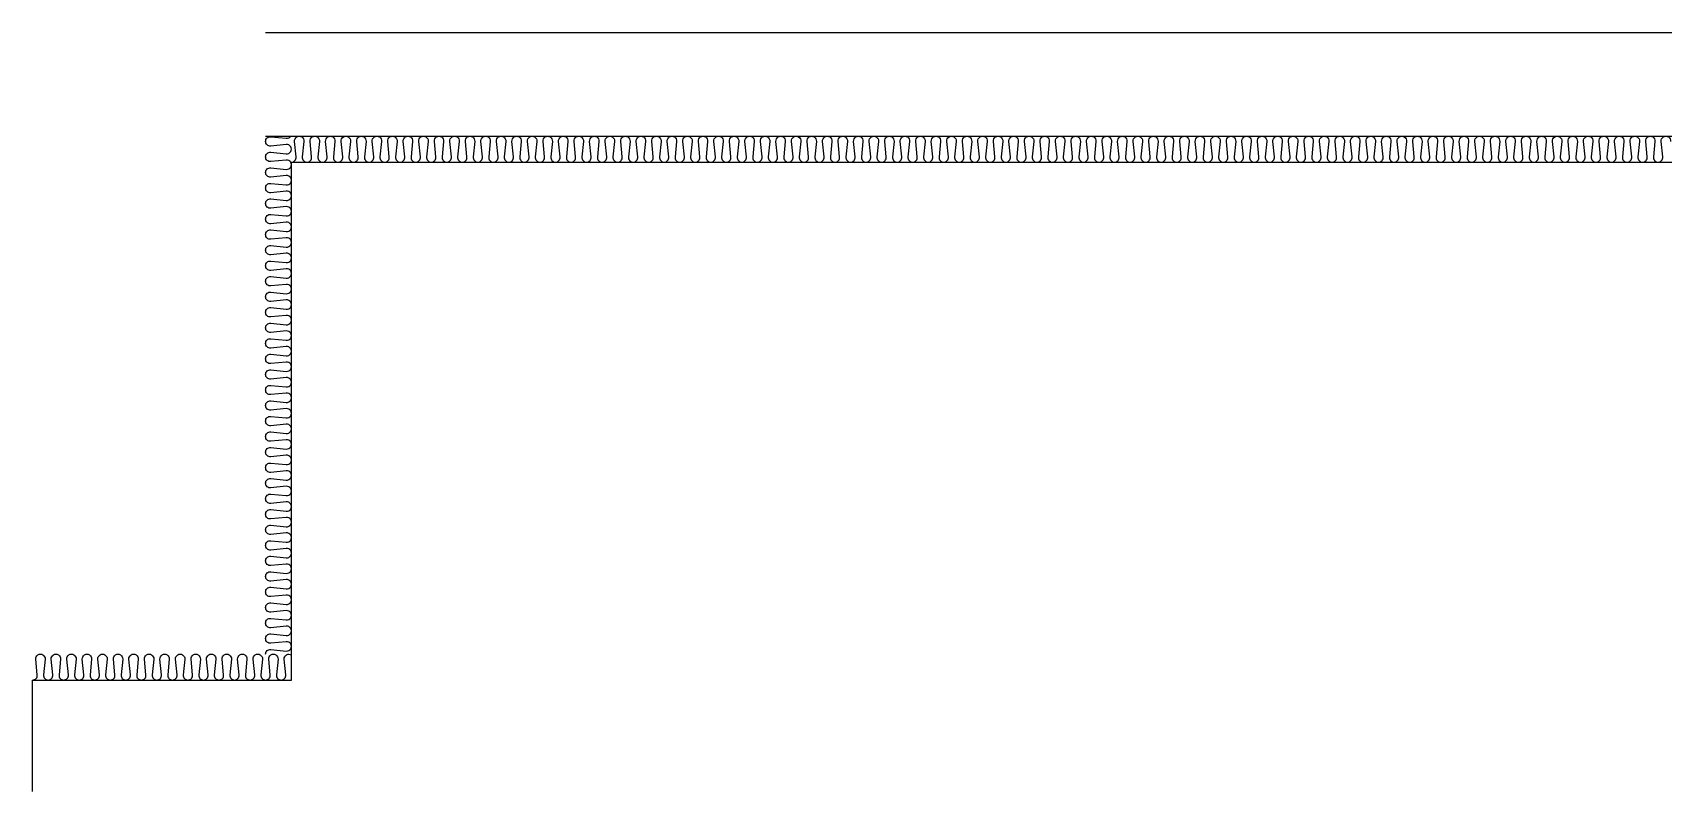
# Model space of a CAD drawing. Header units: millimetres. Extents: x -95754 to 177808, y 34455 to 150605.
# Drawn here: x 134904 to 138054, y 143240 to 144705 of the extents above; entities that cross this region are included whole.
import ezdxf

# ---------------------------------------------------------------- set-up
doc = ezdxf.new("R2010")
doc.units = ezdxf.units.MM
doc.header["$LTSCALE"] = 300
doc.layers.add('A-WALL-D', color=7, linetype='Continuous')
doc.layers.add('ISL', color=251, linetype='Continuous')

msp = doc.modelspace()

# ---------------------------------------------------------------- linework, layer by layer
at = {"layer": 'A-WALL-D'}
for p, q in [((135353.6, 144705), (144953.6, 144705)), ((135353.6, 144505), (144953.6, 144505))]:
    msp.add_line(p, q, dxfattribs=at)
at = {"layer": 'ISL', "elevation": 0}
for points in [[(135353.6, 143505, -0.44469), (135363.6, 143514), (135393.6, 143511, 1.108889), (135393.6, 143529), (135363.6, 143526, -0.44469), (135353.6, 143535, -0.44469), (135363.6, 143544), (135393.6, 143541, 1.108889), (135393.6, 143559), (135363.6, 143556, -0.44469), (135353.6, 143565, -0.44469), (135363.6, 143574), (135393.6, 143571, 1.108889), (135393.6, 143589), (135363.6, 143586, -0.44469), (135353.6, 143595, -0.44469), (135363.6, 143604), (135393.6, 143601, 1.108889), (135393.6, 143619), (135363.6, 143616, -0.44469), (135353.6, 143625, -0.44469), (135363.6, 143634), (135393.6, 143631, 1.108889), (135393.6, 143649), (135363.6, 143646, -0.44469), (135353.6, 143655, -0.44469), (135363.6, 143664), (135393.6, 143661, 1.108889), (135393.6, 143679), (135363.6, 143676, -0.44469), (135353.6, 143685, -0.44469), (135363.6, 143694), (135393.6, 143691, 1.108889), (135393.6, 143709), (135363.6, 143706, -0.44469), (135353.6, 143715, -0.44469), (135363.6, 143724), (135393.6, 143721, 1.108889), (135393.6, 143739), (135363.6, 143736, -0.44469), (135353.6, 143745, -0.44469), (135363.6, 143754), (135393.6, 143751, 1.108889), (135393.6, 143769), (135363.6, 143766, -0.44469), (135353.6, 143775, -0.44469), (135363.6, 143784), (135393.6, 143781, 1.108889), (135393.6, 143799), (135363.6, 143796, -0.44469), (135353.6, 143805, -0.44469), (135363.6, 143814), (135393.6, 143811, 1.108889), (135393.6, 143829), (135363.6, 143826, -0.44469), (135353.6, 143835, -0.44469), (135363.6, 143844), (135393.6, 143841, 1.108889), (135393.6, 143859), (135363.6, 143856, -0.44469), (135353.6, 143865, -0.44469), (135363.6, 143874), (135393.6, 143871, 1.108889), (135393.6, 143889), (135363.6, 143886, -0.44469), (135353.6, 143895, -0.44469), (135363.6, 143904), (135393.6, 143901, 1.108889), (135393.6, 143919), (135363.6, 143916, -0.44469), (135353.6, 143925, -0.44469), (135363.6, 143934), (135393.6, 143931, 1.108889), (135393.6, 143949), (135363.6, 143946, -0.44469), (135353.6, 143955, -0.44469), (135363.6, 143964), (135393.6, 143961, 1.108889), (135393.6, 143979), (135363.6, 143976, -0.44469), (135353.6, 143985, -0.44469), (135363.6, 143994), (135393.6, 143991, 1.108889), (135393.6, 144009), (135363.6, 144006, -0.44469), (135353.6, 144015, -0.44469), (135363.6, 144024), (135393.6, 144021, 1.108889), (135393.6, 144039), (135363.6, 144036, -0.44469), (135353.6, 144045, -0.44469), (135363.6, 144054), (135393.6, 144051, 1.108889), (135393.6, 144069), (135363.6, 144066, -0.44469), (135353.6, 144075, -0.44469), (135363.6, 144084), (135393.6, 144081, 1.108889), (135393.6, 144099), (135363.6, 144096, -0.44469), (135353.6, 144105, -0.44469), (135363.6, 144114), (135393.6, 144111, 1.108889), (135393.6, 144129), (135363.6, 144126, -0.44469), (135353.6, 144135, -0.44469), (135363.6, 144144), (135393.6, 144141, 1.108889), (135393.6, 144159), (135363.6, 144156, -0.44469), (135353.6, 144165, -0.44469), (135363.6, 144174), (135393.6, 144171, 1.108889), (135393.6, 144189), (135363.6, 144186, -0.44469), (135353.6, 144195, -0.44469), (135363.6, 144204), (135393.6, 144201, 1.108889), (135393.6, 144219), (135363.6, 144216, -0.44469), (135353.6, 144225, -0.44469), (135363.6, 144234), (135393.6, 144231, 1.108889), (135393.6, 144249), (135363.6, 144246, -0.44469), (135353.6, 144255, -0.44469), (135363.6, 144264), (135393.6, 144261, 1.108889), (135393.6, 144279), (135363.6, 144276, -0.44469), (135353.6, 144285, -0.44469), (135363.6, 144294), (135393.6, 144291, 1.108889), (135393.6, 144309), (135363.6, 144306, -0.44469), (135353.6, 144315, -0.44469), (135363.6, 144324), (135393.6, 144321, 1.108889), (135393.6, 144339), (135363.6, 144336, -0.44469), (135353.6, 144345, -0.44469), (135363.6, 144354), (135393.6, 144351, 1.108889), (135393.6, 144369), (135363.6, 144366, -0.44469), (135353.6, 144375, -0.44469), (135363.6, 144384), (135393.6, 144381, 1.108889), (135393.6, 144399), (135363.6, 144396, -0.44469), (135353.6, 144405, -0.44469), (135363.6, 144414), (135393.6, 144411, 1.108889), (135393.6, 144429), (135363.6, 144426, -0.44469), (135353.6, 144435, -0.44469), (135363.6, 144444), (135393.6, 144441, 1.108889), (135393.6, 144459), (135363.6, 144456, -0.44469), (135353.6, 144465, -0.44469), (135363.6, 144474), (135393.6, 144471, 1.108889), (135393.6, 144489), (135363.6, 144486, -0.44469), (135353.6, 144495, -0.44469), (135363.6, 144504), (135393.6, 144501, 0.278733), (135402.1, 144505, 0.278733)], [(135403.6, 144455, 0.44469), (135412.6, 144465), (135409.6, 144495, -1.108889), (135427.6, 144495), (135424.6, 144465, 0.44469), (135433.6, 144455, 0.44469), (135442.6, 144465), (135439.6, 144495, -1.108889), (135457.6, 144495), (135454.6, 144465, 0.44469), (135463.6, 144455, 0.44469), (135472.6, 144465), (135469.6, 144495, -1.108889), (135487.6, 144495), (135484.6, 144465, 0.44469), (135493.6, 144455, 0.44469), (135502.6, 144465), (135499.6, 144495, -1.108889), (135517.6, 144495), (135514.6, 144465, 0.44469), (135523.6, 144455, 0.44469), (135532.6, 144465), (135529.6, 144495, -1.108889), (135547.6, 144495), (135544.6, 144465, 0.44469), (135553.6, 144455, 0.44469), (135562.6, 144465), (135559.6, 144495, -1.108889), (135577.6, 144495), (135574.6, 144465, 0.44469), (135583.6, 144455, 0.44469), (135592.6, 144465), (135589.6, 144495, -1.108889), (135607.6, 144495), (135604.6, 144465, 0.44469), (135613.6, 144455, 0.44469), (135622.6, 144465), (135619.6, 144495, -1.108889), (135637.6, 144495), (135634.6, 144465, 0.44469), (135643.6, 144455, 0.44469), (135652.6, 144465), (135649.6, 144495, -1.108889), (135667.6, 144495), (135664.6, 144465, 0.44469), (135673.6, 144455, 0.44469), (135682.6, 144465), (135679.6, 144495, -1.108889), (135697.6, 144495), (135694.6, 144465, 0.44469), (135703.6, 144455, 0.44469), (135712.6, 144465), (135709.6, 144495, -1.108889), (135727.6, 144495), (135724.6, 144465, 0.44469), (135733.6, 144455, 0.44469), (135742.6, 144465), (135739.6, 144495, -1.108889), (135757.6, 144495), (135754.6, 144465, 0.44469), (135763.6, 144455, 0.44469), (135772.6, 144465), (135769.6, 144495, -1.108889), (135787.6, 144495), (135784.6, 144465, 0.44469), (135793.6, 144455, 0.44469), (135802.6, 144465), (135799.6, 144495, -1.108889), (135817.6, 144495), (135814.6, 144465, 0.44469), (135823.6, 144455, 0.44469), (135832.6, 144465), (135829.6, 144495, -1.108889), (135847.6, 144495), (135844.6, 144465, 0.44469), (135853.6, 144455, 0.44469), (135862.6, 144465), (135859.6, 144495, -1.108889), (135877.6, 144495), (135874.6, 144465, 0.44469), (135883.6, 144455, 0.44469), (135892.6, 144465), (135889.6, 144495, -1.108889), (135907.6, 144495), (135904.6, 144465, 0.44469), (135913.6, 144455, 0.44469), (135922.6, 144465), (135919.6, 144495, -1.108889), (135937.6, 144495), (135934.6, 144465, 0.44469), (135943.6, 144455, 0.44469), (135952.6, 144465), (135949.6, 144495, -1.108889), (135967.6, 144495), (135964.6, 144465, 0.44469), (135973.6, 144455, 0.44469), (135982.6, 144465), (135979.6, 144495, -1.108889), (135997.6, 144495), (135994.6, 144465, 0.44469), (136003.6, 144455, 0.44469), (136012.6, 144465), (136009.6, 144495, -1.108889), (136027.6, 144495), (136024.6, 144465, 0.44469), (136033.6, 144455, 0.44469), (136042.6, 144465), (136039.6, 144495, -1.108889), (136057.6, 144495), (136054.6, 144465, 0.44469), (136063.6, 144455, 0.44469), (136072.6, 144465), (136069.6, 144495, -1.108889), (136087.6, 144495), (136084.6, 144465, 0.44469), (136093.6, 144455, 0.44469), (136102.6, 144465), (136099.6, 144495, -1.108889), (136117.6, 144495), (136114.6, 144465, 0.44469), (136123.6, 144455, 0.44469), (136132.6, 144465), (136129.6, 144495, -1.108889), (136147.6, 144495), (136144.6, 144465, 0.44469), (136153.6, 144455, 0.44469), (136162.6, 144465), (136159.6, 144495, -1.108889), (136177.6, 144495), (136174.6, 144465, 0.44469), (136183.6, 144455, 0.44469), (136192.6, 144465), (136189.6, 144495, -1.108889), (136207.6, 144495), (136204.6, 144465, 0.44469), (136213.6, 144455, 0.44469), (136222.6, 144465), (136219.6, 144495, -1.108889), (136237.6, 144495), (136234.6, 144465, 0.44469), (136243.6, 144455, 0.44469), (136252.6, 144465), (136249.6, 144495, -1.108889), (136267.6, 144495), (136264.6, 144465, 0.44469), (136273.6, 144455, 0.44469), (136282.6, 144465), (136279.6, 144495, -1.108889), (136297.6, 144495), (136294.6, 144465, 0.44469), (136303.6, 144455, 0.44469), (136312.6, 144465), (136309.6, 144495, -1.108889), (136327.6, 144495), (136324.6, 144465, 0.44469), (136333.6, 144455, 0.44469), (136342.6, 144465), (136339.6, 144495, -1.108889), (136357.6, 144495), (136354.6, 144465, 0.44469), (136363.6, 144455, 0.44469), (136372.6, 144465), (136369.6, 144495, -1.108889), (136387.6, 144495), (136384.6, 144465, 0.44469), (136393.6, 144455, 0.44469), (136402.6, 144465), (136399.6, 144495, -1.108889), (136417.6, 144495), (136414.6, 144465, 0.44469), (136423.6, 144455, 0.44469), (136432.6, 144465), (136429.6, 144495, -1.108889), (136447.6, 144495), (136444.6, 144465, 0.44469), (136453.6, 144455, 0.44469), (136462.6, 144465), (136459.6, 144495, -1.108889), (136477.6, 144495), (136474.6, 144465, 0.44469), (136483.6, 144455, 0.44469), (136492.6, 144465), (136489.6, 144495, -1.108889), (136507.6, 144495), (136504.6, 144465, 0.44469), (136513.6, 144455, 0.44469), (136522.6, 144465), (136519.6, 144495, -1.108889), (136537.6, 144495), (136534.6, 144465, 0.44469), (136543.6, 144455, 0.44469), (136552.6, 144465), (136549.6, 144495, -1.108889), (136567.6, 144495), (136564.6, 144465, 0.44469), (136573.6, 144455, 0.44469), (136582.6, 144465), (136579.6, 144495, -1.108889), (136597.6, 144495), (136594.6, 144465, 0.44469), (136603.6, 144455, 0.44469), (136612.6, 144465), (136609.6, 144495, -1.108889), (136627.6, 144495), (136624.6, 144465, 0.44469), (136633.6, 144455, 0.44469), (136642.6, 144465), (136639.6, 144495, -1.108889), (136657.6, 144495), (136654.6, 144465, 0.44469), (136663.6, 144455, 0.44469), (136672.6, 144465), (136669.6, 144495, -1.108889), (136687.6, 144495), (136684.6, 144465, 0.44469), (136693.6, 144455, 0.44469), (136702.6, 144465), (136699.6, 144495, -1.108889), (136717.6, 144495), (136714.6, 144465, 0.44469), (136723.6, 144455, 0.44469), (136732.6, 144465), (136729.6, 144495, -1.108889), (136747.6, 144495), (136744.6, 144465, 0.44469), (136753.6, 144455, 0.44469), (136762.6, 144465), (136759.6, 144495, -1.108889), (136777.6, 144495), (136774.6, 144465, 0.44469), (136783.6, 144455, 0.44469), (136792.6, 144465), (136789.6, 144495, -1.108889), (136807.6, 144495), (136804.6, 144465, 0.44469), (136813.6, 144455, 0.44469), (136822.6, 144465), (136819.6, 144495, -1.108889), (136837.6, 144495), (136834.6, 144465, 0.44469), (136843.6, 144455, 0.44469), (136852.6, 144465), (136849.6, 144495, -1.108889), (136867.6, 144495), (136864.6, 144465, 0.44469), (136873.6, 144455, 0.44469), (136882.6, 144465), (136879.6, 144495, -1.108889), (136897.6, 144495), (136894.6, 144465, 0.44469), (136903.6, 144455, 0.44469), (136912.6, 144465), (136909.6, 144495, -1.108889), (136927.6, 144495), (136924.6, 144465, 0.44469), (136933.6, 144455, 0.44469), (136942.6, 144465), (136939.6, 144495, -1.108889), (136957.6, 144495), (136954.6, 144465, 0.44469), (136963.6, 144455, 0.44469), (136972.6, 144465), (136969.6, 144495, -1.108889), (136987.6, 144495), (136984.6, 144465, 0.44469), (136993.6, 144455, 0.44469), (137002.6, 144465), (136999.6, 144495, -1.108889), (137017.6, 144495), (137014.6, 144465, 0.44469), (137023.6, 144455, 0.44469), (137032.6, 144465), (137029.6, 144495, -1.108889), (137047.6, 144495), (137044.6, 144465, 0.44469), (137053.6, 144455, 0.44469), (137062.6, 144465), (137059.6, 144495, -1.108889), (137077.6, 144495), (137074.6, 144465, 0.44469), (137083.6, 144455, 0.44469), (137092.6, 144465), (137089.6, 144495, -1.108889), (137107.6, 144495), (137104.6, 144465, 0.44469), (137113.6, 144455, 0.44469), (137122.6, 144465), (137119.6, 144495, -1.108889), (137137.6, 144495), (137134.6, 144465, 0.44469), (137143.6, 144455, 0.44469), (137152.6, 144465), (137149.6, 144495, -1.108889), (137167.6, 144495), (137164.6, 144465, 0.44469), (137173.6, 144455, 0.44469), (137182.6, 144465), (137179.6, 144495, -1.108889), (137197.6, 144495), (137194.6, 144465, 0.44469), (137203.6, 144455, 0.44469), (137212.6, 144465), (137209.6, 144495, -1.108889), (137227.6, 144495), (137224.6, 144465, 0.44469), (137233.6, 144455, 0.44469), (137242.6, 144465), (137239.6, 144495, -1.108889), (137257.6, 144495), (137254.6, 144465, 0.44469), (137263.6, 144455, 0.44469), (137272.6, 144465), (137269.6, 144495, -1.108889), (137287.6, 144495), (137284.6, 144465, 0.44469), (137293.6, 144455, 0.44469), (137302.6, 144465), (137299.6, 144495, -1.108889), (137317.6, 144495), (137314.6, 144465, 0.44469), (137323.6, 144455, 0.44469), (137332.6, 144465), (137329.6, 144495, -1.108889), (137347.6, 144495), (137344.6, 144465, 0.44469), (137353.6, 144455, 0.44469), (137362.6, 144465), (137359.6, 144495, -1.108889), (137377.6, 144495), (137374.6, 144465, 0.44469), (137383.6, 144455, 0.44469), (137392.6, 144465), (137389.6, 144495, -1.108889), (137407.6, 144495), (137404.6, 144465, 0.44469), (137413.6, 144455, 0.44469), (137422.6, 144465), (137419.6, 144495, -1.108889), (137437.6, 144495), (137434.6, 144465, 0.44469), (137443.6, 144455, 0.44469), (137452.6, 144465), (137449.6, 144495, -1.108889), (137467.6, 144495), (137464.6, 144465, 0.44469), (137473.6, 144455, 0.44469), (137482.6, 144465), (137479.6, 144495, -1.108889), (137497.6, 144495), (137494.6, 144465, 0.44469), (137503.6, 144455, 0.44469), (137512.6, 144465), (137509.6, 144495, -1.108889), (137527.6, 144495), (137524.6, 144465, 0.44469), (137533.6, 144455, 0.44469), (137542.6, 144465), (137539.6, 144495, -1.108889), (137557.6, 144495), (137554.6, 144465, 0.44469), (137563.6, 144455, 0.44469), (137572.6, 144465), (137569.6, 144495, -1.108889), (137587.6, 144495), (137584.6, 144465, 0.44469), (137593.6, 144455, 0.44469), (137602.6, 144465), (137599.6, 144495, -1.108889), (137617.6, 144495), (137614.6, 144465, 0.44469), (137623.6, 144455, 0.44469), (137632.6, 144465), (137629.6, 144495, -1.108889), (137647.6, 144495), (137644.6, 144465, 0.44469), (137653.6, 144455, 0.44469), (137662.6, 144465), (137659.6, 144495, -1.108889), (137677.6, 144495), (137674.6, 144465, 0.44469), (137683.6, 144455, 0.44469), (137692.6, 144465), (137689.6, 144495, -1.108889), (137707.6, 144495), (137704.6, 144465, 0.44469), (137713.6, 144455, 0.44469), (137722.6, 144465), (137719.6, 144495, -1.108889), (137737.6, 144495), (137734.6, 144465, 0.44469), (137743.6, 144455, 0.44469), (137752.6, 144465), (137749.6, 144495, -1.108889), (137767.6, 144495), (137764.6, 144465, 0.44469), (137773.6, 144455, 0.44469), (137782.6, 144465), (137779.6, 144495, -1.108889), (137797.6, 144495), (137794.6, 144465, 0.44469), (137803.6, 144455, 0.44469), (137812.6, 144465), (137809.6, 144495, -1.108889), (137827.6, 144495), (137824.6, 144465, 0.44469), (137833.6, 144455, 0.44469), (137842.6, 144465), (137839.6, 144495, -1.108889), (137857.6, 144495), (137854.6, 144465, 0.44469), (137863.6, 144455, 0.44469), (137872.6, 144465), (137869.6, 144495, -1.108889), (137887.6, 144495), (137884.6, 144465, 0.44469), (137893.6, 144455, 0.44469), (137902.6, 144465), (137899.6, 144495, -1.108889), (137917.6, 144495), (137914.6, 144465, 0.44469), (137923.6, 144455, 0.44469), (137932.6, 144465), (137929.6, 144495, -1.108889), (137947.6, 144495), (137944.6, 144465, 0.44469), (137953.6, 144455, 0.44469), (137962.6, 144465), (137959.6, 144495, -1.108889), (137977.6, 144495), (137974.6, 144465, 0.44469), (137983.6, 144455, 0.44469), (137992.6, 144465), (137989.6, 144495, -1.108889), (138007.6, 144495), (138004.6, 144465, 0.44469), (138013.6, 144455, 0.44469), (138022.6, 144465), (138019.6, 144495, -1.108889), (138037.6, 144495), (138034.6, 144465, 0.44469), (138043.6, 144455, 0.44469), (138052.6, 144465), (138049.6, 144495, -1.108889), (138067.6, 144495)], [(134903.6, 143455, 0.44469), (134912.6, 143465), (134909.6, 143495, -1.108889), (134927.6, 143495), (134924.6, 143465, 0.44469), (134933.6, 143455, 0.44469), (134942.6, 143465), (134939.6, 143495, -1.108889), (134957.6, 143495), (134954.6, 143465, 0.44469), (134963.6, 143455, 0.44469), (134972.6, 143465), (134969.6, 143495, -1.108889), (134987.6, 143495), (134984.6, 143465, 0.44469), (134993.6, 143455, 0.44469), (135002.6, 143465), (134999.6, 143495, -1.108889), (135017.6, 143495), (135014.6, 143465, 0.44469), (135023.6, 143455, 0.44469), (135032.6, 143465), (135029.6, 143495, -1.108889), (135047.6, 143495), (135044.6, 143465, 0.44469), (135053.6, 143455, 0.44469), (135062.6, 143465), (135059.6, 143495, -1.108889), (135077.6, 143495), (135074.6, 143465, 0.44469), (135083.6, 143455, 0.44469), (135092.6, 143465), (135089.6, 143495, -1.108889), (135107.6, 143495), (135104.6, 143465, 0.44469), (135113.6, 143455, 0.44469), (135122.6, 143465), (135119.6, 143495, -1.108889), (135137.6, 143495), (135134.6, 143465, 0.44469), (135143.6, 143455, 0.44469), (135152.6, 143465), (135149.6, 143495, -1.108889), (135167.6, 143495), (135164.6, 143465, 0.44469), (135173.6, 143455, 0.44469), (135182.6, 143465), (135179.6, 143495, -1.108889), (135197.6, 143495), (135194.6, 143465, 0.44469), (135203.6, 143455, 0.44469), (135212.6, 143465), (135209.6, 143495, -1.108889), (135227.6, 143495), (135224.6, 143465, 0.44469), (135233.6, 143455, 0.44469), (135242.6, 143465), (135239.6, 143495, -1.108889), (135257.6, 143495), (135254.6, 143465, 0.44469), (135263.6, 143455, 0.44469), (135272.6, 143465), (135269.6, 143495, -1.108889), (135287.6, 143495), (135284.6, 143465, 0.44469), (135293.6, 143455, 0.44469), (135302.6, 143465), (135299.6, 143495, -1.108889), (135317.6, 143495), (135314.6, 143465, 0.44469), (135323.6, 143455, 0.44469), (135332.6, 143465), (135329.6, 143495, -1.108889), (135347.6, 143495), (135344.6, 143465, 0.44469), (135353.6, 143455, 0.44469), (135362.6, 143465), (135359.6, 143495, -1.108889), (135377.6, 143495), (135374.6, 143465, 0.44469), (135383.6, 143455, 0.44469), (135392.6, 143465), (135389.6, 143495, -0.633818), (135403.6, 143503.5, -0.633818)]]:
    msp.add_lwpolyline(points, format="xyb", dxfattribs=at)
msp.add_lwpolyline([(134903.6, 143240), (134903.6, 143455), (135403.6, 143455), (135403.6, 144455), (144903.6, 144455), (144903.6, 143455), (146203.6, 143455), (146203.6, 144455), (155703.6, 144455), (155703.6, 143455), (157003.6, 143455), (157003.6, 144455), (166503.6, 144455), (166503.6, 143455), (167503.6, 143455), (167503.6, 143240)], dxfattribs=at)

doc.saveas('drawing.dxf')
